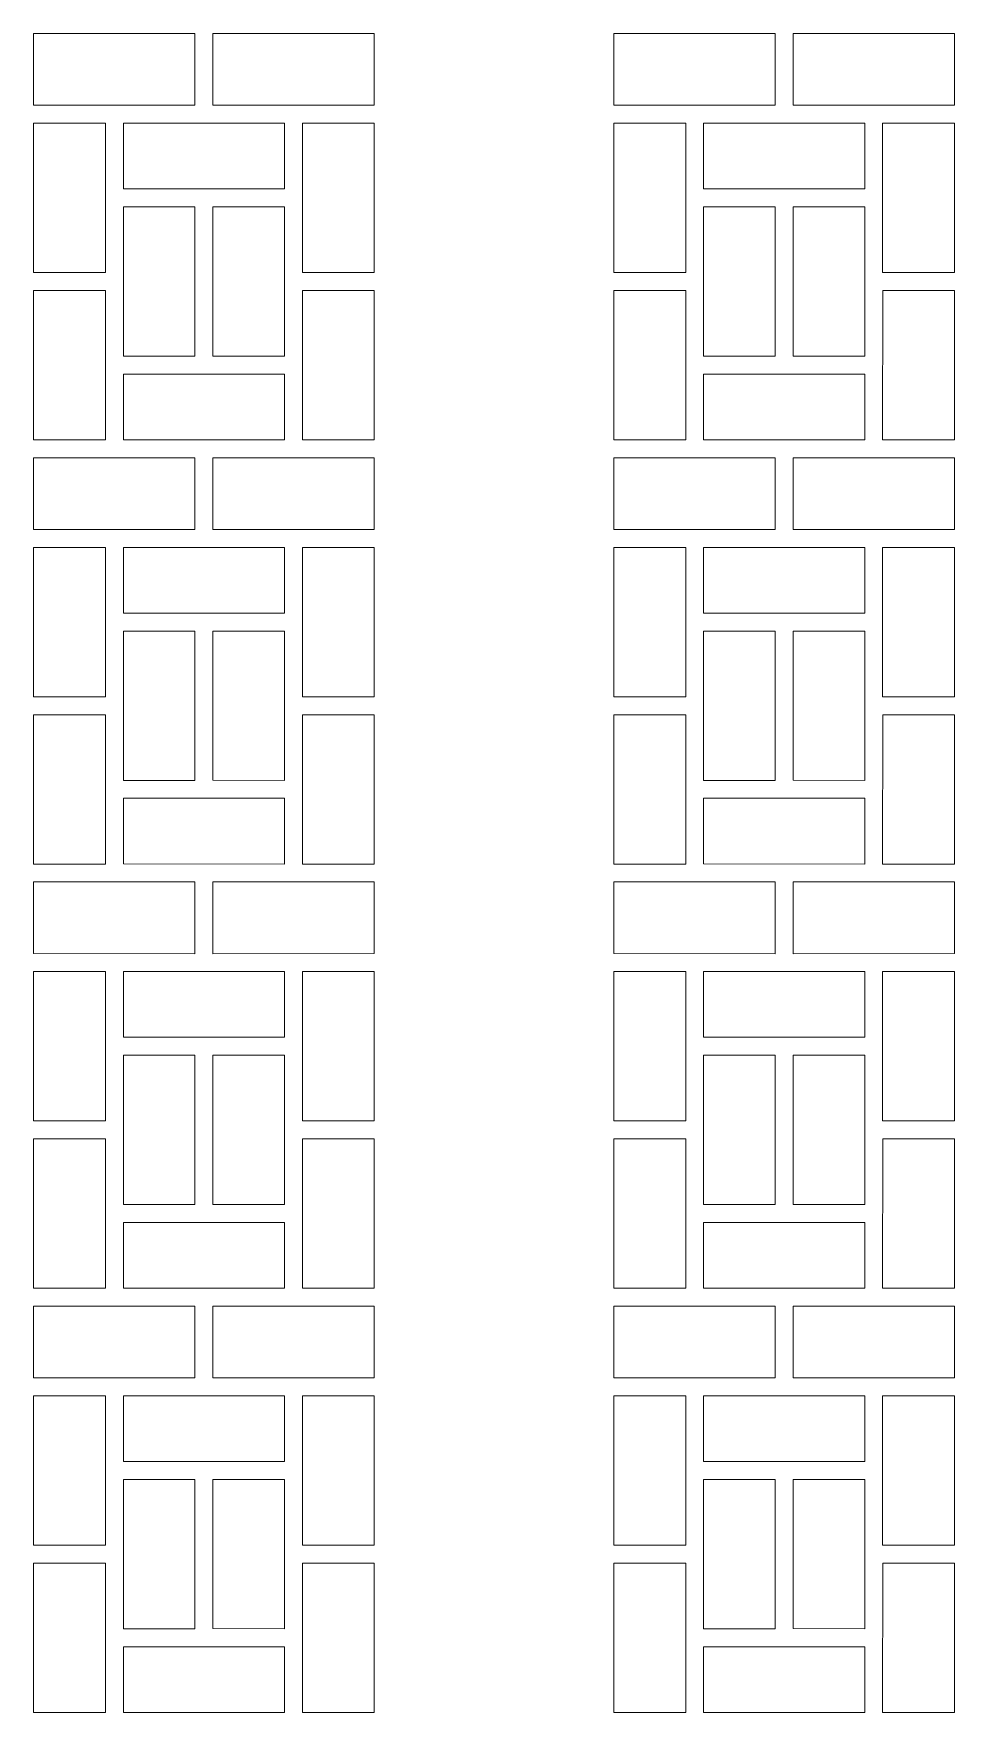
# Model space of a CAD drawing. Header units: centimetres. Extents: x -39 to 39, y -70 to 70.
import ezdxf

# ---------------------------------------------------------------- set-up
doc = ezdxf.new("R2010")
doc.units = ezdxf.units.CM
doc.header["$MEASUREMENT"] = 0
doc.layers.add('layer 1', color=7, linetype='Continuous')

msp = doc.modelspace()

# ---------------------------------------------------------------- linework, layer by layer
at = {"layer": 'layer 1', "color": 177, "lineweight": 9}
for points, knots in [([(-25.02315, 70.25698), (-25.02315, 70.25698), (-25.02315, 64.25575), (-25.02315, 64.25575), (-25.02315, 64.25575), (-25.02315, 64.25575), (-38.52119, 64.25728), (-38.52119, 64.25728), (-38.52119, 64.25728), (-38.52119, 64.25728), (-38.52119, 70.2585), (-38.52119, 70.2585), (-38.52119, 70.2585), (-38.52119, 70.2585), (-25.02315, 70.25698), (-25.02315, 70.25698)], [0, 0, 0, 0, 0.2, 0.2, 0.2, 0.2, 0.4, 0.4, 0.4, 0.4, 0.6, 0.6, 0.6, 0.6, 1, 1, 1, 1]), ([(-23.52315, 70.25698), (-23.52315, 70.25698), (-10.02074, 70.2585), (-10.02074, 70.2585), (-10.02074, 70.2585), (-10.02074, 70.2585), (-10.02088, 64.25728), (-10.02088, 64.25728), (-10.02088, 64.25728), (-10.02088, 64.25728), (-23.52315, 64.25423), (-23.52315, 64.25423), (-23.52315, 64.25423), (-23.52315, 64.25423), (-23.52315, 70.25698), (-23.52315, 70.25698)], [0, 0, 0, 0, 0.2, 0.2, 0.2, 0.2, 0.4, 0.4, 0.4, 0.4, 0.6, 0.6, 0.6, 0.6, 1, 1, 1, 1]), ([(-38.52119, 62.75883), (-38.52119, 62.75883), (-32.50379, 62.75725), (-32.50379, 62.75725), (-32.50379, 62.75725), (-32.50379, 62.75725), (-32.50379, 50.25576), (-32.50379, 50.25576), (-32.50379, 50.25576), (-32.50379, 50.25576), (-38.52119, 50.25576), (-38.52119, 50.25576), (-38.52119, 50.25576), (-38.52119, 50.25576), (-38.52119, 62.75883), (-38.52119, 62.75883)], [0, 0, 0, 0, 0.2, 0.2, 0.2, 0.2, 0.4, 0.4, 0.4, 0.4, 0.6, 0.6, 0.6, 0.6, 1, 1, 1, 1]), ([(-17.52375, 62.75729), (-17.52375, 62.75729), (-17.52375, 57.25652), (-17.52375, 57.25652), (-17.52375, 57.25652), (-17.52375, 57.25652), (-31.00379, 57.25652), (-31.00379, 57.25652), (-31.00379, 57.25652), (-31.00379, 57.25652), (-31.00379, 62.75729), (-31.00379, 62.75729), (-31.00379, 62.75729), (-31.00379, 62.75729), (-17.52375, 62.75729), (-17.52375, 62.75729)], [0, 0, 0, 0, 0.2, 0.2, 0.2, 0.2, 0.4, 0.4, 0.4, 0.4, 0.6, 0.6, 0.6, 0.6, 1, 1, 1, 1]), ([(-16.02374, 50.25576), (-16.02374, 50.25576), (-16.02376, 62.75729), (-16.02376, 62.75729), (-16.02376, 62.75729), (-16.02376, 62.75729), (-10.02088, 62.75731), (-10.02088, 62.75731), (-10.02088, 62.75731), (-10.02088, 62.75731), (-10.02088, 50.25576), (-10.02088, 50.25576), (-10.02088, 50.25576), (-10.02088, 50.25576), (-16.02374, 50.25576), (-16.02374, 50.25576)], [0, 0, 0, 0, 0.2, 0.2, 0.2, 0.2, 0.4, 0.4, 0.4, 0.4, 0.6, 0.6, 0.6, 0.6, 1, 1, 1, 1]), ([(-31.00298, 43.26485), (-31.00298, 43.26485), (-25.02315, 43.255), (-25.02315, 43.255), (-25.02315, 43.255), (-25.02315, 43.255), (-25.02316, 55.75653), (-25.02316, 55.75653), (-25.02316, 55.75653), (-25.02316, 55.75653), (-31.00365, 55.7568), (-31.00365, 55.7568), (-31.00365, 55.7568), (-31.00365, 55.7568), (-31.00298, 43.26485), (-31.00298, 43.26485)], [0, 0, 0, 0, 0.2, 0.2, 0.2, 0.2, 0.4, 0.4, 0.4, 0.4, 0.6, 0.6, 0.6, 0.6, 1, 1, 1, 1]), ([(-23.52315, 43.255), (-23.52315, 43.255), (-17.52375, 43.255), (-17.52375, 43.255), (-17.52375, 43.255), (-17.52375, 43.255), (-17.52375, 55.75653), (-17.52375, 55.75653), (-17.52375, 55.75653), (-17.52375, 55.75653), (-23.52315, 55.75653), (-23.52315, 55.75653), (-23.52315, 55.75653), (-23.52315, 55.75653), (-23.52315, 43.255), (-23.52315, 43.255)], [0, 0, 0, 0, 0.2, 0.2, 0.2, 0.2, 0.4, 0.4, 0.4, 0.4, 0.6, 0.6, 0.6, 0.6, 1, 1, 1, 1]), ([(-38.52119, 48.75577), (-38.52119, 48.75577), (-38.52119, 36.25424), (-38.52119, 36.25424), (-38.52119, 36.25424), (-38.52119, 36.25424), (-32.50379, 36.25424), (-32.50379, 36.25424), (-32.50379, 36.25424), (-32.50379, 36.25424), (-32.50378, 48.75577), (-32.50378, 48.75577), (-32.50378, 48.75577), (-32.50378, 48.75577), (-38.52119, 48.75577), (-38.52119, 48.75577)], [0, 0, 0, 0, 0.2, 0.2, 0.2, 0.2, 0.4, 0.4, 0.4, 0.4, 0.6, 0.6, 0.6, 0.6, 1, 1, 1, 1]), ([(-10.0208, 48.75574), (-10.0208, 48.75574), (-10.02088, 36.25424), (-10.02088, 36.25424), (-10.02088, 36.25424), (-10.02088, 36.25424), (-16.02375, 36.25425), (-16.02375, 36.25425), (-16.02375, 36.25425), (-16.02375, 36.25425), (-16.01375, 48.75577), (-16.01375, 48.75577), (-16.01375, 48.75577), (-16.01375, 48.75577), (-10.0208, 48.75574), (-10.0208, 48.75574)], [0, 0, 0, 0, 0.2, 0.2, 0.2, 0.2, 0.4, 0.4, 0.4, 0.4, 0.6, 0.6, 0.6, 0.6, 1, 1, 1, 1]), ([(-31.00379, 36.25924), (-31.00379, 36.25924), (-17.52375, 36.25424), (-17.52375, 36.25424), (-17.52375, 36.25424), (-17.52375, 36.25424), (-17.52375, 41.755), (-17.52375, 41.755), (-17.52375, 41.755), (-17.52375, 41.755), (-31.00693, 41.75498), (-31.00693, 41.75498), (-31.00693, 41.75498), (-31.00693, 41.75498), (-31.00379, 36.25924), (-31.00379, 36.25924)], [0, 0, 0, 0, 0.2, 0.2, 0.2, 0.2, 0.4, 0.4, 0.4, 0.4, 0.6, 0.6, 0.6, 0.6, 1, 1, 1, 1]), ([(-25.02331, 34.75273), (-25.02331, 34.75273), (-25.02331, 28.7515), (-25.02331, 28.7515), (-25.02331, 28.7515), (-25.02331, 28.7515), (-38.52135, 28.75303), (-38.52135, 28.75303), (-38.52135, 28.75303), (-38.52135, 28.75303), (-38.52135, 34.75425), (-38.52135, 34.75425), (-38.52135, 34.75425), (-38.52135, 34.75425), (-25.02331, 34.75273), (-25.02331, 34.75273)], [0, 0, 0, 0, 0.2, 0.2, 0.2, 0.2, 0.4, 0.4, 0.4, 0.4, 0.6, 0.6, 0.6, 0.6, 1, 1, 1, 1]), ([(-23.52331, 34.75425), (-23.52331, 34.75425), (-10.02104, 34.75273), (-10.02104, 34.75273), (-10.02104, 34.75273), (-10.02104, 34.75273), (-10.02104, 28.75303), (-10.02104, 28.75303), (-10.02104, 28.75303), (-10.02104, 28.75303), (-23.52331, 28.74998), (-23.52331, 28.74998), (-23.52331, 28.74998), (-23.52331, 28.74998), (-23.52331, 34.75425), (-23.52331, 34.75425)], [0, 0, 0, 0, 0.2, 0.2, 0.2, 0.2, 0.4, 0.4, 0.4, 0.4, 0.6, 0.6, 0.6, 0.6, 1, 1, 1, 1]), ([(-38.52135, 27.25458), (-38.52135, 27.25458), (-32.50395, 27.253), (-32.50395, 27.253), (-32.50395, 27.253), (-32.50395, 27.253), (-32.50395, 14.75151), (-32.50395, 14.75151), (-32.50395, 14.75151), (-32.50395, 14.75151), (-38.52135, 14.75151), (-38.52135, 14.75151), (-38.52135, 14.75151), (-38.52135, 14.75151), (-38.52135, 27.25458), (-38.52135, 27.25458)], [0, 0, 0, 0, 0.2, 0.2, 0.2, 0.2, 0.4, 0.4, 0.4, 0.4, 0.6, 0.6, 0.6, 0.6, 1, 1, 1, 1]), ([(-17.52391, 27.25304), (-17.52391, 27.25304), (-17.52391, 21.75227), (-17.52391, 21.75227), (-17.52391, 21.75227), (-17.52391, 21.75227), (-31.00395, 21.75227), (-31.00395, 21.75227), (-31.00395, 21.75227), (-31.00395, 21.75227), (-31.00395, 27.25304), (-31.00395, 27.25304), (-31.00395, 27.25304), (-31.00395, 27.25304), (-17.52391, 27.25304), (-17.52391, 27.25304)], [0, 0, 0, 0, 0.2, 0.2, 0.2, 0.2, 0.4, 0.4, 0.4, 0.4, 0.6, 0.6, 0.6, 0.6, 1, 1, 1, 1]), ([(-16.0239, 14.75151), (-16.0239, 14.75151), (-16.02392, 27.25304), (-16.02392, 27.25304), (-16.02392, 27.25304), (-16.02392, 27.25304), (-10.02104, 27.25306), (-10.02104, 27.25306), (-10.02104, 27.25306), (-10.02104, 27.25306), (-10.02104, 14.75151), (-10.02104, 14.75151), (-10.02104, 14.75151), (-10.02104, 14.75151), (-16.0239, 14.75151), (-16.0239, 14.75151)], [0, 0, 0, 0, 0.2, 0.2, 0.2, 0.2, 0.4, 0.4, 0.4, 0.4, 0.6, 0.6, 0.6, 0.6, 1, 1, 1, 1]), ([(-31.01024, 20.25228), (-31.01024, 20.25228), (-31.01023, 7.75075), (-31.01023, 7.75075), (-31.01023, 7.75075), (-31.01023, 7.75075), (-25.02331, 7.75075), (-25.02331, 7.75075), (-25.02331, 7.75075), (-25.02331, 7.75075), (-25.02332, 20.25228), (-25.02332, 20.25228), (-25.02332, 20.25228), (-25.02332, 20.25228), (-31.01024, 20.25228), (-31.01024, 20.25228)], [0, 0, 0, 0, 0.2, 0.2, 0.2, 0.2, 0.4, 0.4, 0.4, 0.4, 0.6, 0.6, 0.6, 0.6, 1, 1, 1, 1]), ([(-17.52391, 7.75075), (-17.52391, 7.75075), (-17.52391, 20.25228), (-17.52391, 20.25228), (-17.52391, 20.25228), (-17.52391, 20.25228), (-23.52331, 20.25228), (-23.52331, 20.25228), (-23.52331, 20.25228), (-23.52331, 20.25228), (-23.52331, 7.76075), (-23.52331, 7.76075), (-23.52331, 7.76075), (-23.52331, 7.76075), (-17.52391, 7.75075), (-17.52391, 7.75075)], [0, 0, 0, 0, 0.2, 0.2, 0.2, 0.2, 0.4, 0.4, 0.4, 0.4, 0.6, 0.6, 0.6, 0.6, 1, 1, 1, 1]), ([(-38.52135, 13.25152), (-38.52135, 13.25152), (-38.52135, 0.74999), (-38.52135, 0.74999), (-38.52135, 0.74999), (-38.52135, 0.74999), (-32.50395, 0.74999), (-32.50395, 0.74999), (-32.50395, 0.74999), (-32.50395, 0.74999), (-32.50394, 13.25152), (-32.50394, 13.25152), (-32.50394, 13.25152), (-32.50394, 13.25152), (-38.52135, 13.25152), (-38.52135, 13.25152)], [0, 0, 0, 0, 0.2, 0.2, 0.2, 0.2, 0.4, 0.4, 0.4, 0.4, 0.6, 0.6, 0.6, 0.6, 1, 1, 1, 1]), ([(-10.02096, 13.25149), (-10.02096, 13.25149), (-10.02104, 0.74999), (-10.02104, 0.74999), (-10.02104, 0.74999), (-10.02104, 0.74999), (-16.02391, 0.75), (-16.02391, 0.75), (-16.02391, 0.75), (-16.02391, 0.75), (-16.01391, 13.25152), (-16.01391, 13.25152), (-16.01391, 13.25152), (-16.01391, 13.25152), (-10.02096, 13.25149), (-10.02096, 13.25149)], [0, 0, 0, 0, 0.2, 0.2, 0.2, 0.2, 0.4, 0.4, 0.4, 0.4, 0.6, 0.6, 0.6, 0.6, 1, 1, 1, 1]), ([(-31.00395, 0.75499), (-31.00395, 0.75499), (-17.52391, 0.74999), (-17.52391, 0.74999), (-17.52391, 0.74999), (-17.52391, 0.74999), (-17.52391, 6.25075), (-17.52391, 6.25075), (-17.52391, 6.25075), (-17.52391, 6.25075), (-31.00709, 6.25073), (-31.00709, 6.25073), (-31.00709, 6.25073), (-31.00709, 6.25073), (-31.00395, 0.75499), (-31.00395, 0.75499)], [0, 0, 0, 0, 0.2, 0.2, 0.2, 0.2, 0.4, 0.4, 0.4, 0.4, 0.6, 0.6, 0.6, 0.6, 1, 1, 1, 1]), ([(-25.02347, -0.75), (-25.02347, -0.75), (-25.02348, -0.75152), (-25.02348, -0.75152), (-25.02348, -0.75152), (-25.02348, -0.75152), (-25.02331, -0.75152), (-25.02331, -0.75152), (-25.02331, -0.75152), (-25.02331, -0.75152), (-25.02331, -6.75275), (-25.02331, -6.75275), (-25.02331, -6.75275), (-25.02331, -6.75275), (-38.52135, -6.75122), (-38.52135, -6.75122), (-38.52135, -6.75122), (-38.52135, -6.75122), (-38.52135, -0.75), (-38.52135, -0.75), (-38.52135, -0.75), (-38.52135, -0.75), (-25.02347, -0.75), (-25.02347, -0.75)], [0, 0, 0, 0, 0.142857143, 0.142857143, 0.142857143, 0.142857143, 0.285714286, 0.285714286, 0.285714286, 0.285714286, 0.428571429, 0.428571429, 0.428571429, 0.428571429, 0.571428571, 0.571428571, 0.571428571, 0.571428571, 0.714285714, 0.714285714, 0.714285714, 0.714285714, 1, 1, 1, 1]), ([(-10.02121, -0.75152), (-10.02121, -0.75152), (-10.0212, -0.75), (-10.0212, -0.75), (-10.0212, -0.75), (-10.0212, -0.75), (-23.52331, -0.75152), (-23.52331, -0.75152), (-23.52331, -0.75152), (-23.52331, -0.75152), (-23.52331, -6.75427), (-23.52331, -6.75427), (-23.52331, -6.75427), (-23.52331, -6.75427), (-10.02104, -6.75122), (-10.02104, -6.75122), (-10.02104, -6.75122), (-10.02104, -6.75122), (-10.02104, -0.75152), (-10.02104, -0.75152), (-10.02104, -0.75152), (-10.02104, -0.75152), (-10.02121, -0.75152), (-10.02121, -0.75152)], [0, 0, 0, 0, 0.142857143, 0.142857143, 0.142857143, 0.142857143, 0.285714286, 0.285714286, 0.285714286, 0.285714286, 0.428571429, 0.428571429, 0.428571429, 0.428571429, 0.571428571, 0.571428571, 0.571428571, 0.571428571, 0.714285714, 0.714285714, 0.714285714, 0.714285714, 1, 1, 1, 1]), ([(-38.52135, -8.24967), (-38.52135, -8.24967), (-32.50395, -8.25125), (-32.50395, -8.25125), (-32.50395, -8.25125), (-32.50395, -8.25125), (-32.50395, -20.75274), (-32.50395, -20.75274), (-32.50395, -20.75274), (-32.50395, -20.75274), (-38.52135, -20.75274), (-38.52135, -20.75274), (-38.52135, -20.75274), (-38.52135, -20.75274), (-38.52135, -8.24967), (-38.52135, -8.24967)], [0, 0, 0, 0, 0.2, 0.2, 0.2, 0.2, 0.4, 0.4, 0.4, 0.4, 0.6, 0.6, 0.6, 0.6, 1, 1, 1, 1]), ([(-17.52391, -8.25121), (-17.52391, -8.25121), (-17.52391, -13.75198), (-17.52391, -13.75198), (-17.52391, -13.75198), (-17.52391, -13.75198), (-31.00395, -13.75198), (-31.00395, -13.75198), (-31.00395, -13.75198), (-31.00395, -13.75198), (-31.00395, -8.25121), (-31.00395, -8.25121), (-31.00395, -8.25121), (-31.00395, -8.25121), (-17.52391, -8.25121), (-17.52391, -8.25121)], [0, 0, 0, 0, 0.2, 0.2, 0.2, 0.2, 0.4, 0.4, 0.4, 0.4, 0.6, 0.6, 0.6, 0.6, 1, 1, 1, 1]), ([(-16.0239, -20.75274), (-16.0239, -20.75274), (-16.02392, -8.25121), (-16.02392, -8.25121), (-16.02392, -8.25121), (-16.02392, -8.25121), (-10.02104, -8.25119), (-10.02104, -8.25119), (-10.02104, -8.25119), (-10.02104, -8.25119), (-10.02104, -20.75274), (-10.02104, -20.75274), (-10.02104, -20.75274), (-10.02104, -20.75274), (-16.0239, -20.75274), (-16.0239, -20.75274)], [0, 0, 0, 0, 0.2, 0.2, 0.2, 0.2, 0.4, 0.4, 0.4, 0.4, 0.6, 0.6, 0.6, 0.6, 1, 1, 1, 1]), ([(-31.00314, -27.74365), (-31.00314, -27.74365), (-25.02331, -27.7535), (-25.02331, -27.7535), (-25.02331, -27.7535), (-25.02331, -27.7535), (-25.02332, -15.25197), (-25.02332, -15.25197), (-25.02332, -15.25197), (-25.02332, -15.25197), (-31.00381, -15.2517), (-31.00381, -15.2517), (-31.00381, -15.2517), (-31.00381, -15.2517), (-31.00314, -27.74365), (-31.00314, -27.74365)], [0, 0, 0, 0, 0.2, 0.2, 0.2, 0.2, 0.4, 0.4, 0.4, 0.4, 0.6, 0.6, 0.6, 0.6, 1, 1, 1, 1]), ([(-23.52331, -27.7535), (-23.52331, -27.7535), (-17.52391, -27.7535), (-17.52391, -27.7535), (-17.52391, -27.7535), (-17.52391, -27.7535), (-17.52391, -15.25197), (-17.52391, -15.25197), (-17.52391, -15.25197), (-17.52391, -15.25197), (-23.52331, -15.25197), (-23.52331, -15.25197), (-23.52331, -15.25197), (-23.52331, -15.25197), (-23.52331, -27.7535), (-23.52331, -27.7535)], [0, 0, 0, 0, 0.2, 0.2, 0.2, 0.2, 0.4, 0.4, 0.4, 0.4, 0.6, 0.6, 0.6, 0.6, 1, 1, 1, 1]), ([(-38.52135, -22.25273), (-38.52135, -22.25273), (-38.52135, -34.75426), (-38.52135, -34.75426), (-38.52135, -34.75426), (-38.52135, -34.75426), (-32.50395, -34.75426), (-32.50395, -34.75426), (-32.50395, -34.75426), (-32.50395, -34.75426), (-32.50394, -22.25273), (-32.50394, -22.25273), (-32.50394, -22.25273), (-32.50394, -22.25273), (-38.52135, -22.25273), (-38.52135, -22.25273)], [0, 0, 0, 0, 0.2, 0.2, 0.2, 0.2, 0.4, 0.4, 0.4, 0.4, 0.6, 0.6, 0.6, 0.6, 1, 1, 1, 1]), ([(-10.02096, -22.25276), (-10.02096, -22.25276), (-10.02104, -34.75426), (-10.02104, -34.75426), (-10.02104, -34.75426), (-10.02104, -34.75426), (-16.02391, -34.75425), (-16.02391, -34.75425), (-16.02391, -34.75425), (-16.02391, -34.75425), (-16.01391, -22.25273), (-16.01391, -22.25273), (-16.01391, -22.25273), (-16.01391, -22.25273), (-10.02096, -22.25276), (-10.02096, -22.25276)], [0, 0, 0, 0, 0.2, 0.2, 0.2, 0.2, 0.4, 0.4, 0.4, 0.4, 0.6, 0.6, 0.6, 0.6, 1, 1, 1, 1]), ([(-31.00395, -34.74926), (-31.00395, -34.74926), (-17.52391, -34.75426), (-17.52391, -34.75426), (-17.52391, -34.75426), (-17.52391, -34.75426), (-17.52391, -29.2535), (-17.52391, -29.2535), (-17.52391, -29.2535), (-17.52391, -29.2535), (-31.00709, -29.25352), (-31.00709, -29.25352), (-31.00709, -29.25352), (-31.00709, -29.25352), (-31.00395, -34.74926), (-31.00395, -34.74926)], [0, 0, 0, 0, 0.2, 0.2, 0.2, 0.2, 0.4, 0.4, 0.4, 0.4, 0.6, 0.6, 0.6, 0.6, 1, 1, 1, 1]), ([(-25.02347, -36.25577), (-25.02347, -36.25577), (-25.02347, -42.257), (-25.02347, -42.257), (-25.02347, -42.257), (-25.02347, -42.257), (-38.52151, -42.25547), (-38.52151, -42.25547), (-38.52151, -42.25547), (-38.52151, -42.25547), (-38.52151, -36.25425), (-38.52151, -36.25425), (-38.52151, -36.25425), (-38.52151, -36.25425), (-25.02347, -36.25577), (-25.02347, -36.25577)], [0, 0, 0, 0, 0.2, 0.2, 0.2, 0.2, 0.4, 0.4, 0.4, 0.4, 0.6, 0.6, 0.6, 0.6, 1, 1, 1, 1]), ([(-23.52347, -36.25425), (-23.52347, -36.25425), (-10.0212, -36.25577), (-10.0212, -36.25577), (-10.0212, -36.25577), (-10.0212, -36.25577), (-10.0212, -42.25547), (-10.0212, -42.25547), (-10.0212, -42.25547), (-10.0212, -42.25547), (-23.52347, -42.25852), (-23.52347, -42.25852), (-23.52347, -42.25852), (-23.52347, -42.25852), (-23.52347, -36.25425), (-23.52347, -36.25425)], [0, 0, 0, 0, 0.2, 0.2, 0.2, 0.2, 0.4, 0.4, 0.4, 0.4, 0.6, 0.6, 0.6, 0.6, 1, 1, 1, 1]), ([(-38.52151, -43.75392), (-38.52151, -43.75392), (-32.50411, -43.7555), (-32.50411, -43.7555), (-32.50411, -43.7555), (-32.50411, -43.7555), (-32.50411, -56.25699), (-32.50411, -56.25699), (-32.50411, -56.25699), (-32.50411, -56.25699), (-38.52151, -56.25699), (-38.52151, -56.25699), (-38.52151, -56.25699), (-38.52151, -56.25699), (-38.52151, -43.75392), (-38.52151, -43.75392)], [0, 0, 0, 0, 0.2, 0.2, 0.2, 0.2, 0.4, 0.4, 0.4, 0.4, 0.6, 0.6, 0.6, 0.6, 1, 1, 1, 1]), ([(-17.52407, -43.75546), (-17.52407, -43.75546), (-17.52407, -49.25623), (-17.52407, -49.25623), (-17.52407, -49.25623), (-17.52407, -49.25623), (-31.00411, -49.25623), (-31.00411, -49.25623), (-31.00411, -49.25623), (-31.00411, -49.25623), (-31.00411, -43.75546), (-31.00411, -43.75546), (-31.00411, -43.75546), (-31.00411, -43.75546), (-17.52407, -43.75546), (-17.52407, -43.75546)], [0, 0, 0, 0, 0.2, 0.2, 0.2, 0.2, 0.4, 0.4, 0.4, 0.4, 0.6, 0.6, 0.6, 0.6, 1, 1, 1, 1]), ([(-16.02406, -56.25699), (-16.02406, -56.25699), (-16.02408, -43.75546), (-16.02408, -43.75546), (-16.02408, -43.75546), (-16.02408, -43.75546), (-10.0212, -43.75544), (-10.0212, -43.75544), (-10.0212, -43.75544), (-10.0212, -43.75544), (-10.0212, -56.25699), (-10.0212, -56.25699), (-10.0212, -56.25699), (-10.0212, -56.25699), (-16.02406, -56.25699), (-16.02406, -56.25699)], [0, 0, 0, 0, 0.2, 0.2, 0.2, 0.2, 0.4, 0.4, 0.4, 0.4, 0.6, 0.6, 0.6, 0.6, 1, 1, 1, 1]), ([(-31.0104, -50.75622), (-31.0104, -50.75622), (-31.01039, -63.25775), (-31.01039, -63.25775), (-31.01039, -63.25775), (-31.01039, -63.25775), (-25.02347, -63.25775), (-25.02347, -63.25775), (-25.02347, -63.25775), (-25.02347, -63.25775), (-25.02348, -50.75622), (-25.02348, -50.75622), (-25.02348, -50.75622), (-25.02348, -50.75622), (-31.0104, -50.75622), (-31.0104, -50.75622)], [0, 0, 0, 0, 0.2, 0.2, 0.2, 0.2, 0.4, 0.4, 0.4, 0.4, 0.6, 0.6, 0.6, 0.6, 1, 1, 1, 1]), ([(-17.52407, -63.25775), (-17.52407, -63.25775), (-17.52407, -50.75622), (-17.52407, -50.75622), (-17.52407, -50.75622), (-17.52407, -50.75622), (-23.52347, -50.75622), (-23.52347, -50.75622), (-23.52347, -50.75622), (-23.52347, -50.75622), (-23.52347, -63.24775), (-23.52347, -63.24775), (-23.52347, -63.24775), (-23.52347, -63.24775), (-17.52407, -63.25775), (-17.52407, -63.25775)], [0, 0, 0, 0, 0.2, 0.2, 0.2, 0.2, 0.4, 0.4, 0.4, 0.4, 0.6, 0.6, 0.6, 0.6, 1, 1, 1, 1]), ([(-38.52151, -57.75698), (-38.52151, -57.75698), (-38.52151, -70.25851), (-38.52151, -70.25851), (-38.52151, -70.25851), (-38.52151, -70.25851), (-32.50411, -70.25851), (-32.50411, -70.25851), (-32.50411, -70.25851), (-32.50411, -70.25851), (-32.5041, -57.75698), (-32.5041, -57.75698), (-32.5041, -57.75698), (-32.5041, -57.75698), (-38.52151, -57.75698), (-38.52151, -57.75698)], [0, 0, 0, 0, 0.2, 0.2, 0.2, 0.2, 0.4, 0.4, 0.4, 0.4, 0.6, 0.6, 0.6, 0.6, 1, 1, 1, 1]), ([(-10.02112, -57.75701), (-10.02112, -57.75701), (-10.0212, -70.25851), (-10.0212, -70.25851), (-10.0212, -70.25851), (-10.0212, -70.25851), (-16.02407, -70.2585), (-16.02407, -70.2585), (-16.02407, -70.2585), (-16.02407, -70.2585), (-16.01407, -57.75698), (-16.01407, -57.75698), (-16.01407, -57.75698), (-16.01407, -57.75698), (-10.02112, -57.75701), (-10.02112, -57.75701)], [0, 0, 0, 0, 0.2, 0.2, 0.2, 0.2, 0.4, 0.4, 0.4, 0.4, 0.6, 0.6, 0.6, 0.6, 1, 1, 1, 1]), ([(-31.00411, -70.25351), (-31.00411, -70.25351), (-17.52407, -70.25851), (-17.52407, -70.25851), (-17.52407, -70.25851), (-17.52407, -70.25851), (-17.52407, -64.75775), (-17.52407, -64.75775), (-17.52407, -64.75775), (-17.52407, -64.75775), (-31.00725, -64.75777), (-31.00725, -64.75777), (-31.00725, -64.75777), (-31.00725, -64.75777), (-31.00411, -70.25351), (-31.00411, -70.25351)], [0, 0, 0, 0, 0.2, 0.2, 0.2, 0.2, 0.4, 0.4, 0.4, 0.4, 0.6, 0.6, 0.6, 0.6, 1, 1, 1, 1])]:
    msp.add_open_spline(points, degree=3, knots=knots, dxfattribs=at)
at = {"layer": 'layer 1', "color": 242, "lineweight": 9}
for points, knots in [([(23.5191, 70.25698), (23.5191, 70.25698), (23.5191, 64.25575), (23.5191, 64.25575), (23.5191, 64.25575), (23.5191, 64.25575), (10.02106, 64.25728), (10.02106, 64.25728), (10.02106, 64.25728), (10.02106, 64.25728), (10.02106, 70.2585), (10.02106, 70.2585), (10.02106, 70.2585), (10.02106, 70.2585), (23.5191, 70.25698), (23.5191, 70.25698)], [0, 0, 0, 0, 0.2, 0.2, 0.2, 0.2, 0.4, 0.4, 0.4, 0.4, 0.6, 0.6, 0.6, 0.6, 1, 1, 1, 1]), ([(25.0191, 70.25698), (25.0191, 70.25698), (38.52151, 70.2585), (38.52151, 70.2585), (38.52151, 70.2585), (38.52151, 70.2585), (38.52137, 64.25728), (38.52137, 64.25728), (38.52137, 64.25728), (38.52137, 64.25728), (25.0191, 64.25423), (25.0191, 64.25423), (25.0191, 64.25423), (25.0191, 64.25423), (25.0191, 70.25698), (25.0191, 70.25698)], [0, 0, 0, 0, 0.2, 0.2, 0.2, 0.2, 0.4, 0.4, 0.4, 0.4, 0.6, 0.6, 0.6, 0.6, 1, 1, 1, 1]), ([(10.02106, 62.75883), (10.02106, 62.75883), (16.03846, 62.75725), (16.03846, 62.75725), (16.03846, 62.75725), (16.03846, 62.75725), (16.03846, 50.25576), (16.03846, 50.25576), (16.03846, 50.25576), (16.03846, 50.25576), (10.02106, 50.25576), (10.02106, 50.25576), (10.02106, 50.25576), (10.02106, 50.25576), (10.02106, 62.75883), (10.02106, 62.75883)], [0, 0, 0, 0, 0.2, 0.2, 0.2, 0.2, 0.4, 0.4, 0.4, 0.4, 0.6, 0.6, 0.6, 0.6, 1, 1, 1, 1]), ([(31.0185, 62.75729), (31.0185, 62.75729), (31.0185, 57.25652), (31.0185, 57.25652), (31.0185, 57.25652), (31.0185, 57.25652), (17.53846, 57.25652), (17.53846, 57.25652), (17.53846, 57.25652), (17.53846, 57.25652), (17.53846, 62.75729), (17.53846, 62.75729), (17.53846, 62.75729), (17.53846, 62.75729), (31.0185, 62.75729), (31.0185, 62.75729)], [0, 0, 0, 0, 0.2, 0.2, 0.2, 0.2, 0.4, 0.4, 0.4, 0.4, 0.6, 0.6, 0.6, 0.6, 1, 1, 1, 1]), ([(32.51851, 50.25576), (32.51851, 50.25576), (32.51849, 62.75729), (32.51849, 62.75729), (32.51849, 62.75729), (32.51849, 62.75729), (38.52137, 62.75731), (38.52137, 62.75731), (38.52137, 62.75731), (38.52137, 62.75731), (38.52137, 50.25576), (38.52137, 50.25576), (38.52137, 50.25576), (38.52137, 50.25576), (32.51851, 50.25576), (32.51851, 50.25576)], [0, 0, 0, 0, 0.2, 0.2, 0.2, 0.2, 0.4, 0.4, 0.4, 0.4, 0.6, 0.6, 0.6, 0.6, 1, 1, 1, 1]), ([(17.53927, 43.26485), (17.53927, 43.26485), (23.5191, 43.255), (23.5191, 43.255), (23.5191, 43.255), (23.5191, 43.255), (23.51909, 55.75653), (23.51909, 55.75653), (23.51909, 55.75653), (23.51909, 55.75653), (17.5386, 55.7568), (17.5386, 55.7568), (17.5386, 55.7568), (17.5386, 55.7568), (17.53927, 43.26485), (17.53927, 43.26485)], [0, 0, 0, 0, 0.2, 0.2, 0.2, 0.2, 0.4, 0.4, 0.4, 0.4, 0.6, 0.6, 0.6, 0.6, 1, 1, 1, 1]), ([(25.0191, 43.255), (25.0191, 43.255), (31.0185, 43.255), (31.0185, 43.255), (31.0185, 43.255), (31.0185, 43.255), (31.0185, 55.75653), (31.0185, 55.75653), (31.0185, 55.75653), (31.0185, 55.75653), (25.0191, 55.75653), (25.0191, 55.75653), (25.0191, 55.75653), (25.0191, 55.75653), (25.0191, 43.255), (25.0191, 43.255)], [0, 0, 0, 0, 0.2, 0.2, 0.2, 0.2, 0.4, 0.4, 0.4, 0.4, 0.6, 0.6, 0.6, 0.6, 1, 1, 1, 1]), ([(10.02106, 48.75577), (10.02106, 48.75577), (10.02106, 36.25424), (10.02106, 36.25424), (10.02106, 36.25424), (10.02106, 36.25424), (16.03846, 36.25424), (16.03846, 36.25424), (16.03846, 36.25424), (16.03846, 36.25424), (16.03847, 48.75577), (16.03847, 48.75577), (16.03847, 48.75577), (16.03847, 48.75577), (10.02106, 48.75577), (10.02106, 48.75577)], [0, 0, 0, 0, 0.2, 0.2, 0.2, 0.2, 0.4, 0.4, 0.4, 0.4, 0.6, 0.6, 0.6, 0.6, 1, 1, 1, 1]), ([(38.52145, 48.75574), (38.52145, 48.75574), (38.52137, 36.25424), (38.52137, 36.25424), (38.52137, 36.25424), (38.52137, 36.25424), (32.5185, 36.25425), (32.5185, 36.25425), (32.5185, 36.25425), (32.5185, 36.25425), (32.5285, 48.75577), (32.5285, 48.75577), (32.5285, 48.75577), (32.5285, 48.75577), (38.52145, 48.75574), (38.52145, 48.75574)], [0, 0, 0, 0, 0.2, 0.2, 0.2, 0.2, 0.4, 0.4, 0.4, 0.4, 0.6, 0.6, 0.6, 0.6, 1, 1, 1, 1]), ([(17.53846, 36.25924), (17.53846, 36.25924), (31.0185, 36.25424), (31.0185, 36.25424), (31.0185, 36.25424), (31.0185, 36.25424), (31.0185, 41.755), (31.0185, 41.755), (31.0185, 41.755), (31.0185, 41.755), (17.53532, 41.75498), (17.53532, 41.75498), (17.53532, 41.75498), (17.53532, 41.75498), (17.53846, 36.25924), (17.53846, 36.25924)], [0, 0, 0, 0, 0.2, 0.2, 0.2, 0.2, 0.4, 0.4, 0.4, 0.4, 0.6, 0.6, 0.6, 0.6, 1, 1, 1, 1]), ([(23.51894, 34.75273), (23.51894, 34.75273), (23.51894, 28.7515), (23.51894, 28.7515), (23.51894, 28.7515), (23.51894, 28.7515), (10.0209, 28.75303), (10.0209, 28.75303), (10.0209, 28.75303), (10.0209, 28.75303), (10.0209, 34.75425), (10.0209, 34.75425), (10.0209, 34.75425), (10.0209, 34.75425), (23.51894, 34.75273), (23.51894, 34.75273)], [0, 0, 0, 0, 0.2, 0.2, 0.2, 0.2, 0.4, 0.4, 0.4, 0.4, 0.6, 0.6, 0.6, 0.6, 1, 1, 1, 1]), ([(25.01894, 34.75425), (25.01894, 34.75425), (38.52121, 34.75273), (38.52121, 34.75273), (38.52121, 34.75273), (38.52121, 34.75273), (38.52121, 28.75303), (38.52121, 28.75303), (38.52121, 28.75303), (38.52121, 28.75303), (25.01894, 28.74998), (25.01894, 28.74998), (25.01894, 28.74998), (25.01894, 28.74998), (25.01894, 34.75425), (25.01894, 34.75425)], [0, 0, 0, 0, 0.2, 0.2, 0.2, 0.2, 0.4, 0.4, 0.4, 0.4, 0.6, 0.6, 0.6, 0.6, 1, 1, 1, 1]), ([(10.0209, 27.25458), (10.0209, 27.25458), (16.0383, 27.253), (16.0383, 27.253), (16.0383, 27.253), (16.0383, 27.253), (16.0383, 14.75151), (16.0383, 14.75151), (16.0383, 14.75151), (16.0383, 14.75151), (10.0209, 14.75151), (10.0209, 14.75151), (10.0209, 14.75151), (10.0209, 14.75151), (10.0209, 27.25458), (10.0209, 27.25458)], [0, 0, 0, 0, 0.2, 0.2, 0.2, 0.2, 0.4, 0.4, 0.4, 0.4, 0.6, 0.6, 0.6, 0.6, 1, 1, 1, 1]), ([(31.01834, 27.25304), (31.01834, 27.25304), (31.01834, 21.75227), (31.01834, 21.75227), (31.01834, 21.75227), (31.01834, 21.75227), (17.5383, 21.75227), (17.5383, 21.75227), (17.5383, 21.75227), (17.5383, 21.75227), (17.5383, 27.25304), (17.5383, 27.25304), (17.5383, 27.25304), (17.5383, 27.25304), (31.01834, 27.25304), (31.01834, 27.25304)], [0, 0, 0, 0, 0.2, 0.2, 0.2, 0.2, 0.4, 0.4, 0.4, 0.4, 0.6, 0.6, 0.6, 0.6, 1, 1, 1, 1]), ([(32.51835, 14.75151), (32.51835, 14.75151), (32.51833, 27.25304), (32.51833, 27.25304), (32.51833, 27.25304), (32.51833, 27.25304), (38.52121, 27.25306), (38.52121, 27.25306), (38.52121, 27.25306), (38.52121, 27.25306), (38.52121, 14.75151), (38.52121, 14.75151), (38.52121, 14.75151), (38.52121, 14.75151), (32.51835, 14.75151), (32.51835, 14.75151)], [0, 0, 0, 0, 0.2, 0.2, 0.2, 0.2, 0.4, 0.4, 0.4, 0.4, 0.6, 0.6, 0.6, 0.6, 1, 1, 1, 1]), ([(17.53201, 20.25228), (17.53201, 20.25228), (17.53202, 7.75075), (17.53202, 7.75075), (17.53202, 7.75075), (17.53202, 7.75075), (23.51894, 7.75075), (23.51894, 7.75075), (23.51894, 7.75075), (23.51894, 7.75075), (23.51893, 20.25228), (23.51893, 20.25228), (23.51893, 20.25228), (23.51893, 20.25228), (17.53201, 20.25228), (17.53201, 20.25228)], [0, 0, 0, 0, 0.2, 0.2, 0.2, 0.2, 0.4, 0.4, 0.4, 0.4, 0.6, 0.6, 0.6, 0.6, 1, 1, 1, 1]), ([(31.01834, 7.75075), (31.01834, 7.75075), (31.01834, 20.25228), (31.01834, 20.25228), (31.01834, 20.25228), (31.01834, 20.25228), (25.01894, 20.25228), (25.01894, 20.25228), (25.01894, 20.25228), (25.01894, 20.25228), (25.01894, 7.76075), (25.01894, 7.76075), (25.01894, 7.76075), (25.01894, 7.76075), (31.01834, 7.75075), (31.01834, 7.75075)], [0, 0, 0, 0, 0.2, 0.2, 0.2, 0.2, 0.4, 0.4, 0.4, 0.4, 0.6, 0.6, 0.6, 0.6, 1, 1, 1, 1]), ([(10.0209, 13.25152), (10.0209, 13.25152), (10.0209, 0.74999), (10.0209, 0.74999), (10.0209, 0.74999), (10.0209, 0.74999), (16.0383, 0.74999), (16.0383, 0.74999), (16.0383, 0.74999), (16.0383, 0.74999), (16.03831, 13.25152), (16.03831, 13.25152), (16.03831, 13.25152), (16.03831, 13.25152), (10.0209, 13.25152), (10.0209, 13.25152)], [0, 0, 0, 0, 0.2, 0.2, 0.2, 0.2, 0.4, 0.4, 0.4, 0.4, 0.6, 0.6, 0.6, 0.6, 1, 1, 1, 1]), ([(38.52129, 13.25149), (38.52129, 13.25149), (38.52121, 0.74999), (38.52121, 0.74999), (38.52121, 0.74999), (38.52121, 0.74999), (32.51834, 0.75), (32.51834, 0.75), (32.51834, 0.75), (32.51834, 0.75), (32.52834, 13.25152), (32.52834, 13.25152), (32.52834, 13.25152), (32.52834, 13.25152), (38.52129, 13.25149), (38.52129, 13.25149)], [0, 0, 0, 0, 0.2, 0.2, 0.2, 0.2, 0.4, 0.4, 0.4, 0.4, 0.6, 0.6, 0.6, 0.6, 1, 1, 1, 1]), ([(17.5383, 0.75499), (17.5383, 0.75499), (31.01834, 0.74999), (31.01834, 0.74999), (31.01834, 0.74999), (31.01834, 0.74999), (31.01834, 6.25075), (31.01834, 6.25075), (31.01834, 6.25075), (31.01834, 6.25075), (17.53516, 6.25073), (17.53516, 6.25073), (17.53516, 6.25073), (17.53516, 6.25073), (17.5383, 0.75499), (17.5383, 0.75499)], [0, 0, 0, 0, 0.2, 0.2, 0.2, 0.2, 0.4, 0.4, 0.4, 0.4, 0.6, 0.6, 0.6, 0.6, 1, 1, 1, 1]), ([(23.51878, -0.75), (23.51878, -0.75), (23.51877, -0.75152), (23.51877, -0.75152), (23.51877, -0.75152), (23.51877, -0.75152), (23.51894, -0.75152), (23.51894, -0.75152), (23.51894, -0.75152), (23.51894, -0.75152), (23.51894, -6.75275), (23.51894, -6.75275), (23.51894, -6.75275), (23.51894, -6.75275), (10.0209, -6.75122), (10.0209, -6.75122), (10.0209, -6.75122), (10.0209, -6.75122), (10.0209, -0.75), (10.0209, -0.75), (10.0209, -0.75), (10.0209, -0.75), (23.51878, -0.75), (23.51878, -0.75)], [0, 0, 0, 0, 0.142857143, 0.142857143, 0.142857143, 0.142857143, 0.285714286, 0.285714286, 0.285714286, 0.285714286, 0.428571429, 0.428571429, 0.428571429, 0.428571429, 0.571428571, 0.571428571, 0.571428571, 0.571428571, 0.714285714, 0.714285714, 0.714285714, 0.714285714, 1, 1, 1, 1]), ([(38.52104, -0.75152), (38.52104, -0.75152), (38.52105, -0.75), (38.52105, -0.75), (38.52105, -0.75), (38.52105, -0.75), (25.01894, -0.75152), (25.01894, -0.75152), (25.01894, -0.75152), (25.01894, -0.75152), (25.01894, -6.75427), (25.01894, -6.75427), (25.01894, -6.75427), (25.01894, -6.75427), (38.52121, -6.75122), (38.52121, -6.75122), (38.52121, -6.75122), (38.52121, -6.75122), (38.52121, -0.75152), (38.52121, -0.75152), (38.52121, -0.75152), (38.52121, -0.75152), (38.52104, -0.75152), (38.52104, -0.75152)], [0, 0, 0, 0, 0.142857143, 0.142857143, 0.142857143, 0.142857143, 0.285714286, 0.285714286, 0.285714286, 0.285714286, 0.428571429, 0.428571429, 0.428571429, 0.428571429, 0.571428571, 0.571428571, 0.571428571, 0.571428571, 0.714285714, 0.714285714, 0.714285714, 0.714285714, 1, 1, 1, 1]), ([(10.0209, -8.24967), (10.0209, -8.24967), (16.0383, -8.25125), (16.0383, -8.25125), (16.0383, -8.25125), (16.0383, -8.25125), (16.0383, -20.75274), (16.0383, -20.75274), (16.0383, -20.75274), (16.0383, -20.75274), (10.0209, -20.75274), (10.0209, -20.75274), (10.0209, -20.75274), (10.0209, -20.75274), (10.0209, -8.24967), (10.0209, -8.24967)], [0, 0, 0, 0, 0.2, 0.2, 0.2, 0.2, 0.4, 0.4, 0.4, 0.4, 0.6, 0.6, 0.6, 0.6, 1, 1, 1, 1]), ([(31.01834, -8.25121), (31.01834, -8.25121), (31.01834, -13.75198), (31.01834, -13.75198), (31.01834, -13.75198), (31.01834, -13.75198), (17.5383, -13.75198), (17.5383, -13.75198), (17.5383, -13.75198), (17.5383, -13.75198), (17.5383, -8.25121), (17.5383, -8.25121), (17.5383, -8.25121), (17.5383, -8.25121), (31.01834, -8.25121), (31.01834, -8.25121)], [0, 0, 0, 0, 0.2, 0.2, 0.2, 0.2, 0.4, 0.4, 0.4, 0.4, 0.6, 0.6, 0.6, 0.6, 1, 1, 1, 1]), ([(32.51835, -20.75274), (32.51835, -20.75274), (32.51833, -8.25121), (32.51833, -8.25121), (32.51833, -8.25121), (32.51833, -8.25121), (38.52121, -8.25119), (38.52121, -8.25119), (38.52121, -8.25119), (38.52121, -8.25119), (38.52121, -20.75274), (38.52121, -20.75274), (38.52121, -20.75274), (38.52121, -20.75274), (32.51835, -20.75274), (32.51835, -20.75274)], [0, 0, 0, 0, 0.2, 0.2, 0.2, 0.2, 0.4, 0.4, 0.4, 0.4, 0.6, 0.6, 0.6, 0.6, 1, 1, 1, 1]), ([(17.53911, -27.74365), (17.53911, -27.74365), (23.51894, -27.7535), (23.51894, -27.7535), (23.51894, -27.7535), (23.51894, -27.7535), (23.51893, -15.25197), (23.51893, -15.25197), (23.51893, -15.25197), (23.51893, -15.25197), (17.53844, -15.2517), (17.53844, -15.2517), (17.53844, -15.2517), (17.53844, -15.2517), (17.53911, -27.74365), (17.53911, -27.74365)], [0, 0, 0, 0, 0.2, 0.2, 0.2, 0.2, 0.4, 0.4, 0.4, 0.4, 0.6, 0.6, 0.6, 0.6, 1, 1, 1, 1]), ([(25.01894, -27.7535), (25.01894, -27.7535), (31.01834, -27.7535), (31.01834, -27.7535), (31.01834, -27.7535), (31.01834, -27.7535), (31.01834, -15.25197), (31.01834, -15.25197), (31.01834, -15.25197), (31.01834, -15.25197), (25.01894, -15.25197), (25.01894, -15.25197), (25.01894, -15.25197), (25.01894, -15.25197), (25.01894, -27.7535), (25.01894, -27.7535)], [0, 0, 0, 0, 0.2, 0.2, 0.2, 0.2, 0.4, 0.4, 0.4, 0.4, 0.6, 0.6, 0.6, 0.6, 1, 1, 1, 1]), ([(10.0209, -22.25273), (10.0209, -22.25273), (10.0209, -34.75426), (10.0209, -34.75426), (10.0209, -34.75426), (10.0209, -34.75426), (16.0383, -34.75426), (16.0383, -34.75426), (16.0383, -34.75426), (16.0383, -34.75426), (16.03831, -22.25273), (16.03831, -22.25273), (16.03831, -22.25273), (16.03831, -22.25273), (10.0209, -22.25273), (10.0209, -22.25273)], [0, 0, 0, 0, 0.2, 0.2, 0.2, 0.2, 0.4, 0.4, 0.4, 0.4, 0.6, 0.6, 0.6, 0.6, 1, 1, 1, 1]), ([(38.52129, -22.25276), (38.52129, -22.25276), (38.52121, -34.75426), (38.52121, -34.75426), (38.52121, -34.75426), (38.52121, -34.75426), (32.51834, -34.75425), (32.51834, -34.75425), (32.51834, -34.75425), (32.51834, -34.75425), (32.52834, -22.25273), (32.52834, -22.25273), (32.52834, -22.25273), (32.52834, -22.25273), (38.52129, -22.25276), (38.52129, -22.25276)], [0, 0, 0, 0, 0.2, 0.2, 0.2, 0.2, 0.4, 0.4, 0.4, 0.4, 0.6, 0.6, 0.6, 0.6, 1, 1, 1, 1]), ([(17.5383, -34.74926), (17.5383, -34.74926), (31.01834, -34.75426), (31.01834, -34.75426), (31.01834, -34.75426), (31.01834, -34.75426), (31.01834, -29.2535), (31.01834, -29.2535), (31.01834, -29.2535), (31.01834, -29.2535), (17.53516, -29.25352), (17.53516, -29.25352), (17.53516, -29.25352), (17.53516, -29.25352), (17.5383, -34.74926), (17.5383, -34.74926)], [0, 0, 0, 0, 0.2, 0.2, 0.2, 0.2, 0.4, 0.4, 0.4, 0.4, 0.6, 0.6, 0.6, 0.6, 1, 1, 1, 1]), ([(23.51878, -36.25577), (23.51878, -36.25577), (23.51878, -42.257), (23.51878, -42.257), (23.51878, -42.257), (23.51878, -42.257), (10.02074, -42.25547), (10.02074, -42.25547), (10.02074, -42.25547), (10.02074, -42.25547), (10.02074, -36.25425), (10.02074, -36.25425), (10.02074, -36.25425), (10.02074, -36.25425), (23.51878, -36.25577), (23.51878, -36.25577)], [0, 0, 0, 0, 0.2, 0.2, 0.2, 0.2, 0.4, 0.4, 0.4, 0.4, 0.6, 0.6, 0.6, 0.6, 1, 1, 1, 1]), ([(25.01878, -36.25425), (25.01878, -36.25425), (38.52105, -36.25577), (38.52105, -36.25577), (38.52105, -36.25577), (38.52105, -36.25577), (38.52105, -42.25547), (38.52105, -42.25547), (38.52105, -42.25547), (38.52105, -42.25547), (25.01878, -42.25852), (25.01878, -42.25852), (25.01878, -42.25852), (25.01878, -42.25852), (25.01878, -36.25425), (25.01878, -36.25425)], [0, 0, 0, 0, 0.2, 0.2, 0.2, 0.2, 0.4, 0.4, 0.4, 0.4, 0.6, 0.6, 0.6, 0.6, 1, 1, 1, 1]), ([(10.02074, -43.75392), (10.02074, -43.75392), (16.03814, -43.7555), (16.03814, -43.7555), (16.03814, -43.7555), (16.03814, -43.7555), (16.03814, -56.25699), (16.03814, -56.25699), (16.03814, -56.25699), (16.03814, -56.25699), (10.02074, -56.25699), (10.02074, -56.25699), (10.02074, -56.25699), (10.02074, -56.25699), (10.02074, -43.75392), (10.02074, -43.75392)], [0, 0, 0, 0, 0.2, 0.2, 0.2, 0.2, 0.4, 0.4, 0.4, 0.4, 0.6, 0.6, 0.6, 0.6, 1, 1, 1, 1]), ([(31.01818, -43.75546), (31.01818, -43.75546), (31.01818, -49.25623), (31.01818, -49.25623), (31.01818, -49.25623), (31.01818, -49.25623), (17.53814, -49.25623), (17.53814, -49.25623), (17.53814, -49.25623), (17.53814, -49.25623), (17.53814, -43.75546), (17.53814, -43.75546), (17.53814, -43.75546), (17.53814, -43.75546), (31.01818, -43.75546), (31.01818, -43.75546)], [0, 0, 0, 0, 0.2, 0.2, 0.2, 0.2, 0.4, 0.4, 0.4, 0.4, 0.6, 0.6, 0.6, 0.6, 1, 1, 1, 1]), ([(32.51819, -56.25699), (32.51819, -56.25699), (32.51817, -43.75546), (32.51817, -43.75546), (32.51817, -43.75546), (32.51817, -43.75546), (38.52105, -43.75544), (38.52105, -43.75544), (38.52105, -43.75544), (38.52105, -43.75544), (38.52105, -56.25699), (38.52105, -56.25699), (38.52105, -56.25699), (38.52105, -56.25699), (32.51819, -56.25699), (32.51819, -56.25699)], [0, 0, 0, 0, 0.2, 0.2, 0.2, 0.2, 0.4, 0.4, 0.4, 0.4, 0.6, 0.6, 0.6, 0.6, 1, 1, 1, 1]), ([(17.53185, -50.75622), (17.53185, -50.75622), (17.53186, -63.25775), (17.53186, -63.25775), (17.53186, -63.25775), (17.53186, -63.25775), (23.51878, -63.25775), (23.51878, -63.25775), (23.51878, -63.25775), (23.51878, -63.25775), (23.51877, -50.75622), (23.51877, -50.75622), (23.51877, -50.75622), (23.51877, -50.75622), (17.53185, -50.75622), (17.53185, -50.75622)], [0, 0, 0, 0, 0.2, 0.2, 0.2, 0.2, 0.4, 0.4, 0.4, 0.4, 0.6, 0.6, 0.6, 0.6, 1, 1, 1, 1]), ([(31.01818, -63.25775), (31.01818, -63.25775), (31.01818, -50.75622), (31.01818, -50.75622), (31.01818, -50.75622), (31.01818, -50.75622), (25.01878, -50.75622), (25.01878, -50.75622), (25.01878, -50.75622), (25.01878, -50.75622), (25.01878, -63.24775), (25.01878, -63.24775), (25.01878, -63.24775), (25.01878, -63.24775), (31.01818, -63.25775), (31.01818, -63.25775)], [0, 0, 0, 0, 0.2, 0.2, 0.2, 0.2, 0.4, 0.4, 0.4, 0.4, 0.6, 0.6, 0.6, 0.6, 1, 1, 1, 1]), ([(10.02074, -57.75698), (10.02074, -57.75698), (10.02074, -70.25851), (10.02074, -70.25851), (10.02074, -70.25851), (10.02074, -70.25851), (16.03814, -70.25851), (16.03814, -70.25851), (16.03814, -70.25851), (16.03814, -70.25851), (16.03815, -57.75698), (16.03815, -57.75698), (16.03815, -57.75698), (16.03815, -57.75698), (10.02074, -57.75698), (10.02074, -57.75698)], [0, 0, 0, 0, 0.2, 0.2, 0.2, 0.2, 0.4, 0.4, 0.4, 0.4, 0.6, 0.6, 0.6, 0.6, 1, 1, 1, 1]), ([(38.52113, -57.75701), (38.52113, -57.75701), (38.52105, -70.25851), (38.52105, -70.25851), (38.52105, -70.25851), (38.52105, -70.25851), (32.51818, -70.2585), (32.51818, -70.2585), (32.51818, -70.2585), (32.51818, -70.2585), (32.52818, -57.75698), (32.52818, -57.75698), (32.52818, -57.75698), (32.52818, -57.75698), (38.52113, -57.75701), (38.52113, -57.75701)], [0, 0, 0, 0, 0.2, 0.2, 0.2, 0.2, 0.4, 0.4, 0.4, 0.4, 0.6, 0.6, 0.6, 0.6, 1, 1, 1, 1]), ([(17.53814, -70.25351), (17.53814, -70.25351), (31.01818, -70.25851), (31.01818, -70.25851), (31.01818, -70.25851), (31.01818, -70.25851), (31.01818, -64.75775), (31.01818, -64.75775), (31.01818, -64.75775), (31.01818, -64.75775), (17.535, -64.75777), (17.535, -64.75777), (17.535, -64.75777), (17.535, -64.75777), (17.53814, -70.25351), (17.53814, -70.25351)], [0, 0, 0, 0, 0.2, 0.2, 0.2, 0.2, 0.4, 0.4, 0.4, 0.4, 0.6, 0.6, 0.6, 0.6, 1, 1, 1, 1])]:
    msp.add_open_spline(points, degree=3, knots=knots, dxfattribs=at)

doc.saveas('drawing.dxf')
